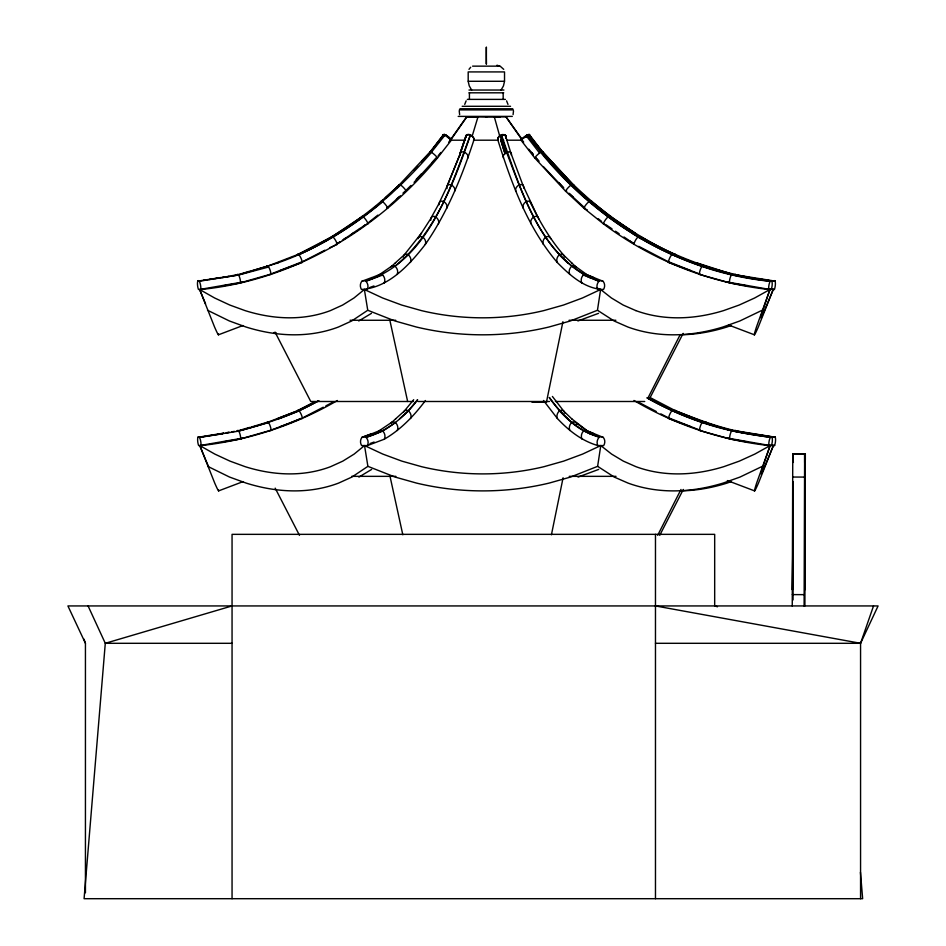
<?xml version="1.0" encoding="UTF-8"?>
<svg xmlns="http://www.w3.org/2000/svg" width="946" height="946" viewBox="0 0 946 946"><rect width="100%" height="100%" fill="white"/><g stroke="black" fill="none" stroke-linecap="round" stroke-linejoin="round"><path stroke-width="1.42" d="M792.251 606.019L792.772 453.844L804.632 453.879L804.668 462.618L805.342 459.626L805.306 453.737L793.446 453.702M793.221 499.098L792.441 589.973L793.28 481.526M793.221 532.728L793.055 599.941M804.112 606.055L804.632 453.879M804.904 605.878L805.306 453.737M385.282 197.773L399.106 185.085L429.815 152.152A4.174 1.041 40.6 0 1 431.175 152.164L432.003 152.673A6.705 1.679 40.6 0 1 437.501 157.947C378.613 229.275 293.603 280.335 200.777 289.5L198.447 289.464A6.918 2.531 81.1 0 1 197.596 281.778L197.797 281.045A4.174 1.525 81.1 0 1 199.145 281.068L199.559 281.802A6.693 2.448 81.1 0 1 200.777 289.511M505.897 136.023L505.743 138.045L505.897 136.023L504.939 134.722L502.291 134.545L500.008 135.585A6.894 4.115 -17.3 0 0 497.856 138.353L497.903 140.185C511.514 183.37 527.513 227.442 557.229 262.432C569.752 275.156 584.829 288.885 603.489 289.5A6.693 6.161 -68.5 0 0 603.465 281.813L602.732 281.068A4.174 3.843 -68.5 0 0 599.35 281.045L598.546 281.778A6.918 6.362 -68.5 0 0 597.659 289.464M529.133 135.869L529.358 134.545L527.856 134.829M674.096 254.592A4.174 1.419 -65.8 0 1 675.456 254.569L675.491 255.254A6.929 2.365 -65.8 0 1 675.432 255.822M459.212 110.836L459.638 114.643M497.785 139.772L497.88 138.459A6.87 3.855 -15.7 0 1 500.091 135.869L503.804 134.817L505.968 136.283M529.429 135.491L529.441 134.77L543.016 152.33L542.578 153.075L540.875 150.887M655.152 245.31L639.543 237.068L609.685 216.752A4.174 1.36 -53.5 0 0 608.254 216.729L607.545 217.344A6.929 2.27 -53.5 0 0 603.335 223.776C651.427 259.843 708.921 282.972 768.708 289.464L771.191 289.5A6.693 2.625 -81 0 0 772.042 281.813L771.806 281.068A4.174 1.632 -81 0 0 770.375 281.045L770.186 281.293C679.855 272.389 597.47 222.038 540.651 152.33L539.575 153.075A6.929 1.857 -40.2 0 0 534.715 157.923L565.542 191.151L583.836 208.144L603.335 223.776L604.577 223.8M591.274 203.059A6.918 2.01 -49.5 0 0 591.711 202.054L591.829 201.474A4.174 1.206 -49.5 0 0 590.682 201.38M399.484 185.889A6.918 1.88 45.3 0 1 399.247 185.428L399.094 184.884A4.174 1.135 45.3 0 1 400.454 184.908L401.234 185.451A6.705 1.821 45.3 0 1 406.307 191.187L405.148 191.175L402.961 193.173M633.808 244.387A6.929 2.412 -59.4 0 1 637.415 237.564L638.065 236.914A4.174 1.454 -59.4 0 1 639.496 236.938L639.508 237.588A6.717 2.33 -59.4 0 1 639.401 238.132M381.155 202.066L381.025 201.474A4.174 1.206 49.5 0 1 382.385 201.498L383.13 202.077A6.705 1.939 49.5 0 1 387.801 208.179L386.642 208.167L400.442 195.798M218.408 333.938A267.612 3.453 69.2 0 1 214.553 326.985L199.63 289.488L214.636 297.99L229.819 305.05L245.026 310.595A246.894 160.974 62.1 0 0 330.438 310.595L342.641 305.05L353.981 297.99L364.376 289.488L367.746 310.264L394.967 320.978L416.311 326.997A267.612 250.229 2.1 0 0 549.07 326.985L570.343 320.978L597.458 310.264L600.615 289.488L596.678 287.939M218.573 490.016A267.612 3.453 69.2 0 1 214.718 483.063L199.795 445.566L214.801 454.08L229.984 461.128L245.191 466.685A246.894 160.974 62.1 0 0 330.603 466.674L342.807 461.128L354.147 454.08L364.529 445.566L367.899 466.343L395.132 477.068L416.477 483.075A267.612 250.229 2.1 0 0 549.236 483.063L570.509 477.068L597.624 466.343L600.781 445.566L611.589 454.08L623.355 461.128L635.972 466.685A246.894 165.491 -61.5 0 0 723.785 466.674L739.334 461.128L754.825 454.08L770.139 445.566L762.925 466.685A246.894 3.193 -69.2 0 0 764.616 466.674L773.402 445.566L770.517 445.117M587.383 210L583.836 208.144A6.918 2.14 -49.2 0 1 588.483 202.054L589.228 201.474A4.174 1.289 -49.2 0 1 590.647 201.498L590.552 202.077M573.607 185.44L543.039 152.152A4.174 1.041 -40.6 0 0 542.129 151.987M200.942 445.59A6.693 2.448 81.1 0 0 199.724 437.892L199.31 437.147A4.174 1.525 81.1 0 0 197.962 437.123L197.761 437.856A6.918 2.531 81.1 0 0 198.613 445.542L200.942 445.59C248.999 440.304 295.601 424.801 337.415 400.513M361.869 217.344L361.786 216.729A4.174 1.277 53.8 0 1 363.146 216.752L363.843 217.367A6.705 2.058 53.8 0 1 368.077 223.812L366.918 223.8M546.587 401.494L562.929 321.699M551.423 534.774L563.095 477.777M443.201 134.959L445.625 135.207L451.325 140.197L446.027 135.881L443.189 135.042L443.721 135.869L444.478 134.462L446.772 135.585A6.894 1.75 37.6 0 1 450.201 138.353L451.502 139.748M543.016 152.318L573.749 185.085M464.734 104.391L466.13 100.867M266.737 266.512L297.375 254.663L331.62 236.914A4.174 1.36 59.7 0 1 332.98 236.938L333.619 237.588A6.717 2.176 59.7 0 1 337.249 244.435L329.598 247.757M513.075 114.643L513.512 110.836M465.893 135.869C468.294 131.553 475.176 137.678 473.97 139.807C474.242 136.283 468.341 133.008 465.893 135.869A6.87 3.808 16.7 0 0 465.87 137.56M466.331 135.207L460.17 153.075A6.929 4.316 20 0 0 460.253 155.487M470.28 135.148L470.375 134.829C450.107 189.129 427.391 261.876 365.534 281.068A4.174 3.796 69.8 0 0 362.188 281.045L361.467 281.778A6.918 6.291 69.8 0 0 361.443 289.464C388.794 287.726 409.476 264.714 425.298 244.435C447.292 212.744 461.896 176.689 473.851 140.209M470.41 135.219L470.517 134.888C454.068 182.306 434.888 233.875 394.908 266.275A4.174 3.666 52.3 0 0 391.561 266.252L378.199 275.475M472.125 136.283L478.002 116.831L486.693 117.008M460.17 153.075L465.976 135.585A6.894 4.068 18.4 0 0 465.917 137.383M466.579 134.77L460.785 152.223L447.706 184.967L439.594 202.066A6.918 4.978 26.5 0 0 439.121 204.738M542.247 152.673L542.413 152.164A4.174 1.123 -40.2 0 0 540.994 152.152L527.194 134.876L526.094 135.585A6.894 1.75 -37.6 0 0 522.665 138.353L521.021 140.185L534.703 157.923L535.956 157.935L538.936 161.151M860.564 898.7L860.564 643.304L873.525 605.937M726.244 281.825L769.973 289.488L756.469 326.997A267.612 3.453 -69.2 0 0 758.314 326.985L773.237 289.488L770.351 289.027M726.41 437.903L770.139 445.566L756.634 483.075A267.612 3.453 -69.2 0 0 758.479 483.063L773.402 445.566M527.525 137.146L528.79 134.498L527.218 134.864L529.192 135.065L526.922 137.418M447.056 188.514A6.918 4.683 23.3 0 1 447.292 185.428L460.927 152.152A4.174 2.602 20 0 1 464.273 152.164L465.266 152.673A6.705 4.174 20 0 1 467.963 157.947M773.237 289.488L764.451 310.595A246.894 3.193 -69.2 0 1 762.76 310.595L769.973 289.488L754.66 297.99L739.169 305.05L723.619 310.595A246.894 165.491 -61.5 0 1 635.818 310.595M655.472 643.304L860.564 643.304L878.089 605.937L67.911 605.937L85.436 643.304L85.436 892.799M770.174 281.305L769.949 281.778A6.918 2.708 -81 0 0 768.72 289.464M771.357 445.59A6.693 2.625 -81 0 0 772.196 437.892L771.971 437.147A4.174 1.632 -81 0 0 770.541 437.123L770.115 437.856A6.918 2.708 -81 0 0 768.873 445.542C721.301 440.268 675.231 424.73 633.962 400.477M648.187 397.568L680.174 334.683M657.683 535.306L681.002 489.449M237.008 274.848L237.056 274.754A4.174 1.514 77.3 0 1 238.404 274.778L238.853 275.499A6.717 2.436 77.3 0 1 240.509 283.126L239.362 283.102L269.823 274.423L302.271 261.735M237.174 430.927L237.221 430.832A4.174 1.514 77.3 0 1 238.569 430.856L239.019 431.589A6.717 2.436 77.3 0 1 240.674 439.216L239.527 439.192L269.977 430.501L288.837 423.453M649.453 398.881L683.154 333.37M659.729 535.306L683.319 489.449M430.832 220.181A6.929 5.262 30.2 0 1 431.376 217.344L440.162 201.474A4.174 3.004 26.5 0 1 443.508 201.498L444.466 202.077A6.705 4.825 26.5 0 1 446.819 208.179M773.532 281.329L773.71 281.068A4.174 1.525 -81.1 0 1 775.058 281.045L775.271 281.778A6.918 2.531 -81.1 0 1 774.419 289.464L772.09 289.5M773.698 437.407L773.875 437.147A4.174 1.525 -81.1 0 1 775.223 437.123L775.436 437.856A6.918 2.531 -81.1 0 1 774.585 445.542L772.255 445.59M501.084 90.036L503.461 85.897L504.525 81.285L468.187 81.285L469.251 85.897L471.64 90.036M421.337 233.26L431.979 216.729A4.174 3.169 30.2 0 1 435.326 216.752L436.26 217.367A6.705 5.097 30.2 0 1 438.424 223.812M421.348 233.236L418.522 237.564A6.929 5.593 36 0 0 418.026 238.676M421.502 233.118L403.93 255.254A6.929 5.877 43.4 0 0 403.623 255.822M443.497 134.545L444.147 135.881L444.088 135.207M443.875 135.514L444.182 134.462L442.101 137.146L443.922 134.888M444.478 134.462L443.698 135.219M445.46 134.77L446.772 135.585M450.875 139.772L466.863 116.831L478.546 116.831M443.225 135.207L443.804 134.45M444.88 135.219L431.388 152.271M448.771 142.184L466.638 116.831L478.002 116.831M413.698 399.697L404.096 411.333A6.929 5.877 43.4 0 0 403.788 411.9M390.887 266.961L395.57 262.692M391.053 423.051L395.724 418.771M378.365 431.553L379.062 430.832A4.174 3.749 62.2 0 1 382.397 430.856L383.236 431.589A6.717 6.031 62.2 0 1 384.301 439.216L367.379 445.59L361.597 445.542A6.918 6.291 69.8 0 1 361.632 437.856L362.353 437.123A4.174 3.796 69.8 0 1 365.688 437.158L366.504 437.892A6.693 6.09 69.8 0 1 367.379 445.59M431.364 151.183L440.328 139.547L430.442 152.271L421.62 161.778M429.815 152.223L443.426 134.77L430.016 152.649M451.337 140.209L437.49 157.947L436.331 157.935L432.31 162.227M469.003 69.342L470.694 67.237M417.482 399.768L408.376 410.812L399.508 418.853M417.6 399.862C404.64 417.091 386.997 431.459 365.96 437.3M384.289 439.204C400.832 429.65 414.088 415.684 425.464 400.513M438.14 155.747L440.848 152.472M674.025 410.907L674.262 410.67A4.174 1.419 -65.8 0 1 675.61 410.647L675.657 411.333A6.929 2.365 -65.8 0 1 675.598 411.9M436.331 157.935L414.088 182.353M527.419 135.207L526.283 135.869A6.87 1.644 -34.9 0 0 522.748 138.459L521.021 140.185L522.275 140.197L506.571 140.197M599.149 437.371L598.712 437.856A6.918 6.362 -68.5 0 0 597.813 445.542L603.654 445.59A6.693 6.161 -68.5 0 0 603.631 437.892L602.898 437.147A4.174 3.843 -68.5 0 0 599.516 437.123L589.949 433.776M582.902 275.475L583.729 274.754A4.174 3.796 -60.5 0 1 587.099 274.778L603.087 281.329M400.075 185.097L402.996 181.845M413.792 170.304L417.694 165.999M431.506 152.341C390.024 200.446 338.621 241.715 278.1 262.763M416.216 179.373L421.242 174.017M361.833 281.305L371.837 277.533M406.745 189.602L410.942 185.463M571.703 262.87L563.071 254.592A4.174 3.571 -41.5 0 0 559.701 254.569L558.826 255.254A6.929 5.936 -41.5 0 0 557.241 262.432M571.857 418.948L563.237 410.67A4.174 3.571 -41.5 0 0 559.855 410.647L558.991 411.333A6.929 5.936 -41.5 0 0 557.395 418.51C568.605 430.513 581.814 440.942 597.813 445.542M386.394 197.714L391.644 192.83M396.918 188.029L400.052 185.026M523.694 137.903L523.244 138.494L523.788 138.045M279.921 270.639L302.306 262.468A6.717 2.294 65.8 0 0 299.338 255.278L298.759 254.592A4.174 1.419 65.8 0 0 297.411 254.569L297.351 254.793C334.955 237.541 369.496 213.879 399.082 184.967M381.025 201.687L383.154 199.736M396.433 199.168L398.609 197.17M598.96 281.305L583.327 275.002M395.381 262.846L404.581 254.569A4.174 3.536 43.4 0 1 407.927 254.592L408.814 255.278A6.717 5.688 43.4 0 1 410.434 262.468M395.546 418.924L404.746 410.647A4.174 3.536 43.4 0 1 408.093 410.67L408.968 411.356A6.717 5.688 43.4 0 1 410.599 418.546M526.023 136.023C521.435 139.594 528.956 134.356 526.626 135.597M391.396 422.566L391.727 422.342A4.174 3.666 52.3 0 1 395.061 422.365L395.925 423.075A6.705 5.889 52.3 0 1 397.261 430.525M378.554 274.99L378.897 274.754A4.174 3.749 62.2 0 1 382.231 274.778L383.071 275.499A6.717 6.031 62.2 0 1 384.135 283.126M367.746 310.264L351.699 320.978L338.479 326.997A267.612 174.49 62.1 0 1 245.901 326.985L229.405 320.978L207.541 310.264M367.899 466.343L351.865 477.068L338.644 483.075A267.612 174.49 62.1 0 1 246.055 483.063L229.571 477.068L207.706 466.343M418.83 237.127L419.137 236.914A4.174 3.37 36 0 1 422.484 236.938L423.394 237.588A6.717 5.416 36 0 1 425.298 244.435M374.344 207.907L376.591 206.11M382.681 201.699C357.316 223.126 329.054 240.816 298.924 254.734M368.798 222.298L377.88 215.109M447.564 185.073L447.86 184.884A4.174 2.826 23.3 0 1 451.207 184.908L452.176 185.451A6.705 4.529 23.3 0 1 454.695 191.187M503.414 157.923A6.929 4.363 -18.8 0 1 505.436 153.075L506.985 152.152A4.174 2.625 -18.8 0 1 510.355 152.164L510.935 152.673A6.705 4.222 -18.8 0 1 511.337 155.014M361.762 216.811L331.597 236.997M342.369 240.284L345.869 237.931M349.381 235.578L354.064 232.432M356.394 230.859L359.906 228.506M363.406 226.153L365.747 224.58M340.134 241.786L336.09 244.411L340.276 241.668M343.741 239.362L348.554 236.145M352.149 233.733L356.961 230.505M359.362 228.897L365.369 224.876M378.707 431.08L391.561 422.436M395.463 422.602L382.787 431.104L366.078 437.407M358.747 320.978L371.494 313.339M358.912 477.068L371.66 469.417M762.145 310.264L739.831 320.978L722.969 326.997A267.612 179.373 -61.5 0 1 627.801 326.985L614.108 320.978L597.458 310.264M762.31 466.343L739.997 477.068L723.134 483.075A267.612 179.373 -61.5 0 1 627.967 483.063L614.273 477.068L597.624 466.343M301.147 262.444L324.88 250.205M314.663 401.908L297.541 410.741L266.902 422.59M314.651 402.038L297.576 410.647A4.174 1.419 65.8 0 1 298.924 410.67L299.504 411.356A6.717 2.294 65.8 0 1 302.472 418.546M318.66 400.714C293.721 414.821 266.299 423.737 238.699 431.009M318.743 400.808L299.173 410.907L278.337 418.948M303.796 417.245L323.272 407.194M325.873 405.858L332.365 402.499M600.781 445.566L582.606 454.08L563.639 461.128L544.009 466.685A246.894 230.848 2.1 0 1 421.526 466.674L401.849 461.128L382.799 454.08L364.529 445.566M522.393 139.772L505.992 116.831L523.658 142.184M290.174 422.945L301.076 418.392M371.648 277.686L378.731 274.848M382.622 275.026L365.913 281.329L366.339 281.802A6.693 6.09 69.8 0 1 367.225 289.511M371.813 433.776L378.897 430.927M277.994 418.428L296.216 411.392M280.075 426.729L301.313 418.534M218.431 334.813L242.956 325.519M218.597 490.891L243.122 481.597M278.171 262.87L238.546 274.919L222.334 277.604M577.888 320.978L598.534 313.339M578.053 477.068L598.7 469.417M369.851 287.466L373.954 285.952M362.188 437.229L372.003 433.611M361.999 437.383L371.825 433.753M370.016 443.544L374.119 442.03M731.081 325.495L726.966 326.997A267.612 174.49 -62.1 0 1 681.392 334.778M731.246 481.573L727.131 483.075A267.612 174.49 -62.1 0 1 681.558 490.856M232.054 605.937L105.29 643.304L84.088 898.7L862.646 898.7L860.446 872.283M236.961 275.002L249.448 271.301M250.785 271.064L266.772 266.346M269.823 274.423L270.97 274.435A6.705 2.377 71.8 0 0 268.676 266.997L238.605 275.026L199.275 281.222M237.127 431.08L249.614 427.379M250.95 427.143L266.985 422.342A4.174 1.478 71.8 0 1 268.333 422.365L268.841 423.075A6.705 2.377 71.8 0 1 271.135 430.525L269.977 430.501M268.546 422.602L238.77 431.104L199.44 437.3M243.855 281.825L199.63 289.488L205.554 303.879M244.021 437.903L199.795 445.566L202.775 452.862M793.363 462.452L792.772 453.844M805.129 481.561L804.81 589.902M220.749 277.686L223.504 277.083M226.153 276.8L228.908 276.185M231.604 275.735L235.66 275.073M222.712 285.869L237.978 283.339M223.67 433.162L208.002 435.645M226.366 432.712L229.074 432.263M231.77 431.825L234.466 431.376M220.915 433.776L223.611 433.303M226.319 432.878L229.015 432.417M222.878 441.948L238.144 439.417M197.749 281.139L220.808 277.533M197.69 281.305L200.576 280.832M203.449 280.406L206.334 279.933M209.22 279.496L212.105 279.023M214.979 278.597L217.864 278.124M197.844 437.383L205.116 436.094M199.5 437.407L222.558 433.788M506.216 116.831L494.309 116.831L499.701 136.035M486.161 117.008L500.328 117.008M486.22 63.95L486.421 47.3M472.586 66.149L500.127 66.149L503.721 69.342M468.968 90.036L503.911 90.036M468.968 92.814L503.745 92.814M467.336 99.389L505.389 99.389M462.168 106.295L510.544 106.295M459.933 108.766L512.779 108.766M459.354 109.89L513.359 109.89M458.195 116.393L512.283 116.393M450.178 140.197L465.444 140.197M473.485 140.197L498.034 140.197M350.055 320.268L395.735 320.268M569.078 320.268L615.858 320.268M413.556 401.494L310.761 401.494L275.026 332.058M417.99 401.494L549.52 401.494M555.373 401.494L644.723 401.494M532.007 402.216L546.599 402.216M351.687 476.346L395.901 476.346M569.244 476.346L616.023 476.346M232.054 643.304L105.29 643.304L88.073 605.937M486.457 63.95L486.256 47.3M792.689 477.044L804.549 477.08M792.334 594.608L804.183 594.644M503.733 140.209L500.86 140.197L505.105 153.843L502.775 147.02M566.796 191.175L565.542 191.151A6.918 2.01 -45 0 1 570.58 185.428L571.372 184.884A4.174 1.218 -45 0 1 572.791 184.908M690.592 270.639L668.349 262.432A6.929 2.531 -65.5 0 1 671.305 255.254L671.897 254.569A4.174 1.525 -65.5 0 1 673.327 254.592L656.441 245.889M747.151 285.869L730.69 283.102L699.319 274.399A6.918 2.613 -71.6 0 1 701.613 266.961L702.145 266.252A4.174 1.573 -71.6 0 1 703.576 266.275M690.757 426.729L668.515 418.51A6.929 2.531 -65.5 0 1 671.471 411.333L672.062 410.647A4.174 1.525 -65.5 0 1 673.493 410.67L692.779 418.416M747.305 441.948L730.856 439.192L699.484 430.477A6.918 2.613 -71.6 0 1 701.778 423.039L702.299 422.342A4.174 1.573 -71.6 0 1 703.729 422.365M730.69 283.102L729.425 283.091A6.929 2.684 -77.2 0 1 731.092 275.475L731.565 274.754A4.174 1.62 -77.2 0 1 732.996 274.778M730.856 439.192L729.591 439.169A6.929 2.684 -77.2 0 1 731.258 431.553L731.731 430.832A4.174 1.62 -77.2 0 1 733.162 430.856M768.873 445.542L771.357 445.59M775.117 281.139L735.858 274.848A4.174 1.514 -77.3 0 0 734.451 274.778M775.176 281.305C727.982 276.161 682.279 260.895 641.258 236.997A4.174 1.36 -59.7 0 0 639.886 236.938M760.619 279.188L763.493 279.638M766.378 280.087L769.264 280.548M770.091 288.79L774.419 289.464M734.616 430.856A4.174 1.514 -77.3 0 1 735.964 430.832L775.282 437.229M752.271 433.753L775.342 437.383M760.785 435.266L763.659 435.716M766.544 436.177L769.429 436.626M771.7 445.093L774.585 445.542M751.952 278.053L754.802 278.514M757.651 278.964L771.924 281.329C722.377 276.043 674.262 259.642 631.975 233.236M772.09 437.407C728.385 432.499 685.448 419.788 647.218 397.828M747.541 433.776L770.351 437.371M737.017 275.369L739.725 275.818M742.421 276.267L745.129 276.717M752.283 433.776C725.7 430.194 700.43 420.603 675.645 410.741M737.182 431.447L739.89 431.896M742.586 432.346L745.294 432.795M742.527 432.452L745.235 432.89M734.534 275.168L737.478 275.759M740.363 276.137L743.308 276.729M746.193 277.119L749.137 277.71M734.699 431.246L737.644 431.837M740.529 432.227L743.473 432.807M746.347 433.197L749.303 433.788M747.553 433.753C712.243 428.266 678.211 415.318 647.064 397.97M655.472 605.937L860.564 643.304M709.867 267.943L713.852 269.078M716.512 269.835L720.497 270.982M723.264 271.762L727.403 272.945M703.647 266.429L719.409 270.982M720.781 271.372L733.079 274.919M719.575 427.06L703.812 422.507L673.54 410.812M720.947 427.45L733.245 431.009M719.599 427.154L694.151 418.948M720.958 427.557L731.897 430.714M717.494 606.764L714.679 605.937L714.679 534.348L232.054 534.348L232.054 898.7M496.981 65.215L499.665 66.149M696.303 262.692L735.964 275.475M695.984 263.225L704.545 266.429M706.307 423.051L675.669 410.871L649.973 397.486M696.15 419.303L702.263 421.597M703.658 266.524L673.375 254.734M700.584 274.423L668.491 261.735M700.75 430.501L670.005 418.392M728.538 324.998L754.423 334.813M727.332 480.568L754.589 490.891M691.018 417.34L694.92 418.853M599.173 281.139C540.083 259.748 520.312 187.734 501.368 134.77L501.463 135.101M603.252 437.407L587.265 430.856A4.174 3.796 -60.5 0 0 583.883 430.832L583.067 431.553A6.929 6.303 -60.5 0 0 582.003 439.169M599.338 437.229C578.231 431.08 561.794 415.093 549.449 397.486M593.911 277.71L587.454 275.026L575.251 266.275A4.174 3.713 -50.4 0 0 571.881 266.252L571.029 266.961A6.918 6.149 -50.4 0 0 569.705 274.399M589.807 277.675C542.59 254.025 524.143 198.376 506.559 152.318M594.076 433.788L587.62 431.104L571.762 418.853M589.961 433.753C572.803 426.835 559.937 412.22 549.224 397.639M635.818 310.595L623.189 305.05L611.423 297.99L600.615 289.488L582.44 297.99L563.473 305.05L543.844 310.595A246.894 230.848 2.1 0 1 421.36 310.595L401.683 305.05L382.633 297.99L364.376 289.488M523.658 187.994A6.705 4.588 -21.9 0 0 523.173 185.463L522.582 184.908A4.174 2.85 -21.9 0 0 519.212 184.884L518.254 185.44A6.918 4.73 -21.9 0 0 515.83 191.151M675.503 254.805C637.959 237.481 603.418 213.808 573.773 184.967A4.174 1.135 -45.3 0 0 572.838 184.707M638.751 246.338L654.313 254.462M654.786 254.711L669.602 262.444M648.814 397.899L655.318 401.388M656.607 401.979L673.552 410.907M639.07 402.499L656.181 411.439M660.887 413.899L669.768 418.534M530.954 203.626A6.705 4.884 -25 0 0 530.387 202.089L529.784 201.498A4.174 3.039 -25 0 0 526.402 201.474L525.468 202.066A6.918 5.037 -25 0 0 523.197 208.144M587.986 431.589L575.416 422.365A4.174 3.713 -50.4 0 0 572.034 422.342L571.195 423.051A6.918 6.149 -50.4 0 0 569.87 430.477M639.543 237.162L609.709 216.882L590.671 201.616M632.992 243.039L629.894 240.97L633.43 243.394M635.357 233.26L611.092 216.941L591.829 201.675M529.287 134.486L529.665 135.101M632.117 233.118C591.155 207.623 556.425 173.094 527.395 134.77L527.632 135.101M605.795 224.616L612.05 228.897M615.503 231.214L619.181 233.733M624.005 236.985L628.854 240.284M609.709 216.965C579.082 193.623 552.192 165.467 528.968 134.829L529.169 135.219M598.31 218.763L601.621 221.423M395.18 266.429L395.759 266.997A6.705 5.889 52.3 0 1 397.095 274.446M585.089 208.167L569.362 193.729M450.615 138.908L450.119 138.459A6.87 1.644 34.9 0 0 447.198 136.259M568.948 193.173L573.252 197.17M571.597 262.763L575.948 266.997M559.299 254.793L567.6 262.834M559.464 410.871L567.754 418.912M538.676 219.011A6.705 5.156 -28.6 0 0 538.061 217.379L537.446 216.752A4.174 3.205 -28.6 0 0 534.064 216.729L533.142 217.344A6.929 5.321 -28.6 0 0 531.049 223.776M563.142 187.533L543.311 166.531M563.308 254.734L563.745 255.278A6.717 5.759 -41.5 0 1 564.064 255.846M563.473 410.812L563.911 411.356A6.717 5.759 -41.5 0 1 564.656 413.189M558.838 182.59L563.804 187.958M535.956 157.935L538.712 161.151M528.814 149.196L533.272 154.659M534.052 142.137L538.321 147.611M528.944 134.888L542.401 152.341M539.575 153.075L526.283 135.869M531.676 152.389L533.39 154.612M563.402 254.829C549.65 238.865 539.043 220.572 530.008 201.616M552.405 396.457L563.568 410.907M543.489 400.477L557.395 418.51M268.38 266.524L268.167 266.275A4.174 1.478 71.8 0 0 266.819 266.252M529.051 134.45L529.63 135.207M506.595 100.867L507.978 104.391M275.191 488.148L299.468 535.306M735.964 430.832L736.13 431.553M537.754 216.965L522.807 185.026M430.619 152.673L430.442 152.164A4.174 1.123 40.2 0 1 430.879 151.88M206.204 461.128L208.581 466.685M203.272 454.08L205.72 459.957M510.568 152.271L522.89 185.097M83.993 639.153L85.436 643.304M510.651 152.341L505.33 135.219M506.536 152.33L501.203 135.207M505.448 153.075L500.091 135.869M641.234 236.914L641.211 237.564A6.929 2.247 -59.7 0 1 640.939 238.676M505.507 135.207L505.814 135.881M500.86 140.15L502.397 145.649M706.284 422.566L706.213 422.342A4.174 1.478 -71.8 0 0 704.853 422.365M389.858 320.268L407.643 401.494M390.024 476.346L402.819 534.774M706.154 266.961L706.047 266.252A4.174 1.478 -71.8 0 0 704.687 266.275M655.472 534.348L655.472 898.7M504.525 81.12L504.525 71.92L468.187 71.92L468.187 81.12M503.166 92.814L503.166 99.389M469.417 92.814L469.417 99.389M276.398 333.051A267.612 179.373 61.5 0 1 273.631 332.614M581.837 283.091A6.929 6.303 -60.5 0 1 582.902 275.475M564.313 256.461A6.717 5.759 -41.5 0 1 564.49 257.111M550.619 238.711A6.717 5.475 -34.2 0 0 550.087 237.588L549.449 236.926A4.174 3.406 -34.2 0 0 546.079 236.914L545.18 237.564A6.929 5.652 -34.2 0 0 543.323 244.387M609.721 216.752A4.174 1.277 -53.8 0 1 611.081 216.729L610.998 217.344A6.929 2.117 -53.8 0 1 610.832 217.852M333.359 236.938A4.174 1.454 59.4 0 1 333.43 236.796M400.075 184.908A4.174 1.218 45 0 1 400.678 184.6M403.244 257.064A6.929 5.877 43.4 0 1 403.398 256.425M576.457 423.666A6.705 5.96 -50.4 0 1 576.729 424.293"/></g></svg>
